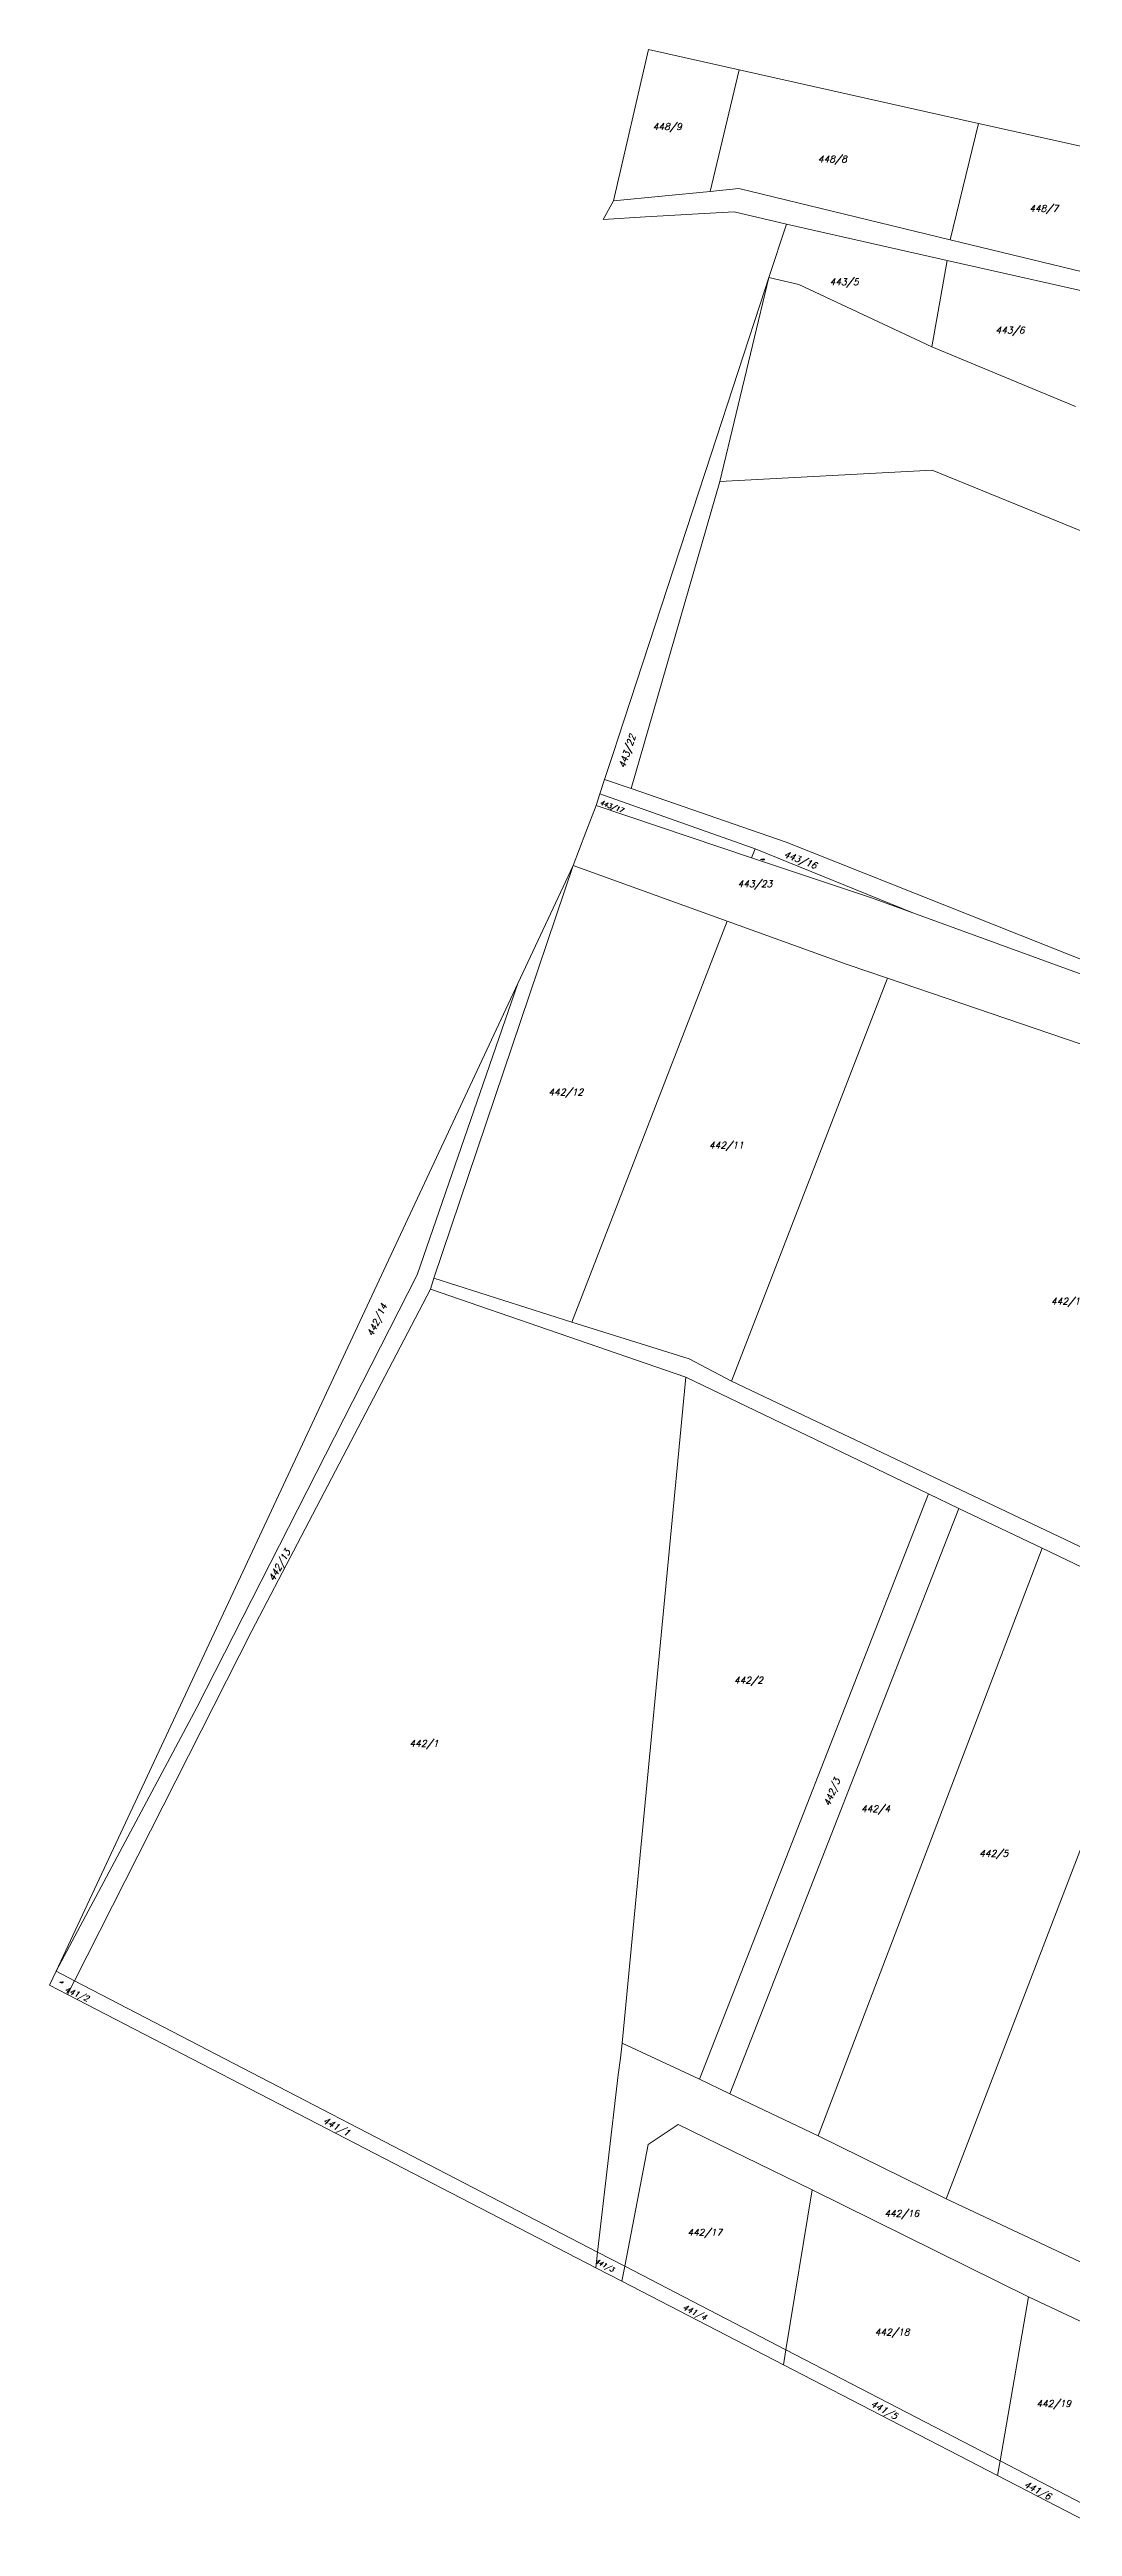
# Model space of a CAD drawing. Header units: millimetres. Extents: x -626414 to -622734, y -1174816 to -1171998.
# Drawn here: x -626414 to -626152, y -1172977 to -1172343 of the extents above; entities that cross this region are included whole.
import ezdxf
from ezdxf.enums import TextEntityAlignment as Align

# ---------------------------------------------------------------- set-up
doc = ezdxf.new("R2010")
doc.units = ezdxf.units.MM
doc.layers.add('Dobrinsko_hranice parcel', color=7, linetype='Continuous', lineweight=0)
doc.layers.add('Dobrinsko_parcelní čísla', color=7, linetype='Continuous', lineweight=0)
doc.styles.add('Style-ITALICS', font='ITALICS.shx')

msp = doc.modelspace()

# ---------------------------------------------------------------- linework, layer by layer
at = {"layer": 'Dobrinsko_hranice parcel', "color": 7, "linetype": 'Continuous', "lineweight": 13}
for p, q in [((-626269.58, -1172381.69), (-626260.67, -1172342.97)), ((-626260.67, -1172342.97), (-626237.43, -1172348.17)), ((-626237.43, -1172348.17), (-626244.88, -1172379.29)), ((-626237.43, -1172348.17), (-626176.16, -1172361.87)), ((-626176.16, -1172361.87), (-626183.42, -1172391.67)), ((-626176.16, -1172361.87), (-626133.39, -1172371.43)), ((-626272.26, -1172386.45), (-626269.58, -1172381.69)), ((-626269.58, -1172381.69), (-626244.88, -1172379.29)), ((-626244.88, -1172379.29), (-626237.53, -1172378.58)), ((-626237.53, -1172378.58), (-626183.42, -1172391.67)), ((-626261.42, -1172385.83), (-626272.26, -1172386.45)), ((-626246.4, -1172384.98), (-626261.42, -1172385.83)), ((-626238.71, -1172384.54), (-626246.4, -1172384.98)), ((-626225.34, -1172387.7), (-626238.71, -1172384.54)), ((-626229.81, -1172401.36), (-626225.34, -1172387.7)), ((-626225.34, -1172387.7), (-626184.19, -1172396.97)), ((-626183.42, -1172391.67), (-626138.92, -1172402.44)), ((-626229.81, -1172401.36), (-626242.35, -1172453.56)), ((-626229.81, -1172401.36), (-626230.75, -1172404.22)), ((-626222.16, -1172403.17), (-626229.81, -1172401.36)), ((-626184.19, -1172396.97), (-626188.12, -1172419.07)), ((-626184.19, -1172396.97), (-626139.33, -1172407.08)), ((-626230.75, -1172404.22), (-626244.62, -1172446.57)), ((-626188.12, -1172419.07), (-626222.16, -1172403.17)), ((-626151.33, -1172434.39), (-626188.12, -1172419.07)), ((-626244.62, -1172446.57), (-626268.5, -1172519.5)), ((-626188.03, -1172450.65), (-626242.35, -1172453.56)), ((-626108.38, -1172483.22), (-626188.03, -1172450.65)), ((-626242.35, -1172453.56), (-626265.09, -1172532.19)), ((-626269.46, -1172522.41), (-626271.89, -1172529.84)), ((-626268.5, -1172519.5), (-626269.46, -1172522.41)), ((-626274.08, -1172536.52), (-626273.11, -1172533.57)), ((-626273.11, -1172533.57), (-626271.89, -1172529.84)), ((-626273.11, -1172533.57), (-626233.36, -1172547.59)), ((-626271.89, -1172529.84), (-626265.09, -1172532.19)), ((-626265.09, -1172532.19), (-626225.36, -1172545.94)), ((-626276.68, -1172543.31), (-626274.08, -1172536.52)), ((-626274.08, -1172536.52), (-626234.24, -1172549.89)), ((-626279.97, -1172551.87), (-626276.68, -1172543.31)), ((-626234.24, -1172549.89), (-626233.36, -1172547.59)), ((-626233.36, -1172547.59), (-626192.97, -1172564.04)), ((-626225.36, -1172545.94), (-626107.93, -1172592.58)), ((-626315.59, -1172657.55), (-626279.97, -1172551.87)), ((-626294.11, -1172582.11), (-626279.97, -1172551.87)), ((-626240.52, -1172566.1), (-626279.97, -1172551.87)), ((-626234.24, -1172549.89), (-626203.81, -1172560.1)), ((-626203.81, -1172560.1), (-626192.97, -1172564.04)), ((-626240.52, -1172566.1), (-626280.32, -1172668.83)), ((-626209.75, -1172577.21), (-626240.52, -1172566.1)), ((-626192.97, -1172564.04), (-626120.43, -1172590.41)), ((-626199.44, -1172580.73), (-626209.75, -1172577.21)), ((-626412.35, -1172834.98), (-626294.11, -1172582.11)), ((-626294.11, -1172582.11), (-626319.94, -1172656.7)), ((-626199.44, -1172580.73), (-626239.42, -1172683.91)), ((-626127.65, -1172605.2), (-626199.44, -1172580.73)), ((-626319.94, -1172656.7), (-626376.29, -1172767.48)), ((-626362.26, -1172747.8), (-626316.51, -1172660.39)), ((-626316.51, -1172660.39), (-626315.59, -1172657.55)), ((-626251.07, -1172682.86), (-626316.51, -1172660.39)), ((-626315.59, -1172657.55), (-626280.32, -1172668.83)), ((-626280.32, -1172668.83), (-626250.21, -1172678.21)), ((-626250.21, -1172678.21), (-626239.42, -1172683.91)), ((-626267.39, -1172853.44), (-626251.07, -1172682.86)), ((-626188.98, -1172712.76), (-626251.07, -1172682.86)), ((-626239.42, -1172683.91), (-626110.1, -1172745.32)), ((-626188.98, -1172712.76), (-626247.6, -1172862.62)), ((-626181.17, -1172716.49), (-626188.98, -1172712.76)), ((-626239.79, -1172866.35), (-626181.17, -1172716.49)), ((-626159.85, -1172726.67), (-626181.17, -1172716.49)), ((-626159.85, -1172726.67), (-626217.24, -1172877.1)), ((-626126.58, -1172742.7), (-626159.85, -1172726.67)), ((-626126.58, -1172742.7), (-626184.43, -1172893.27)), ((-626407.62, -1172837.43), (-626362.26, -1172747.8)), ((-626376.29, -1172767.48), (-626412.35, -1172834.98)), ((-626414.05, -1172838.6), (-626412.35, -1172834.98)), ((-626409.42, -1172840.99), (-626414.05, -1172838.6)), ((-626412.35, -1172834.98), (-626407.62, -1172837.43)), ((-626409.42, -1172840.99), (-626407.62, -1172837.43)), ((-626407.62, -1172837.43), (-626273.71, -1172906.89)), ((-626409.42, -1172840.99), (-626274.18, -1172910.9)), ((-626268.45, -1172861.49), (-626267.84, -1172857.23)), ((-626267.84, -1172857.23), (-626267.39, -1172853.44)), ((-626267.39, -1172853.44), (-626247.6, -1172862.62)), ((-626273.71, -1172906.89), (-626268.45, -1172861.49)), ((-626247.6, -1172862.62), (-626239.79, -1172866.35)), ((-626239.79, -1172866.35), (-626217.24, -1172877.1)), ((-626260.74, -1172879.35), (-626253.07, -1172874.24)), ((-626253.07, -1172874.24), (-626218.73, -1172890.99)), ((-626217.24, -1172877.1), (-626184.43, -1172893.27)), ((-626266.71, -1172910.52), (-626260.74, -1172879.35)), ((-626218.73, -1172890.99), (-626225.49, -1172931.9)), ((-626163.38, -1172918.38), (-626218.73, -1172890.99)), ((-626184.43, -1172893.27), (-626133.99, -1172916.97)), ((-626274.18, -1172910.9), (-626273.71, -1172906.89)), ((-626273.71, -1172906.89), (-626266.71, -1172910.52)), ((-626267.45, -1172914.38), (-626274.18, -1172910.9)), ((-626267.45, -1172914.38), (-626266.71, -1172910.52)), ((-626226.12, -1172935.74), (-626267.45, -1172914.38)), ((-626266.71, -1172910.52), (-626225.49, -1172931.9)), ((-626163.38, -1172918.38), (-626170.6, -1172960.37)), ((-626137.32, -1172930.58), (-626163.38, -1172918.38)), ((-626225.49, -1172931.9), (-626226.12, -1172935.74)), ((-626225.49, -1172931.9), (-626170.6, -1172960.37)), ((-626171.24, -1172964.11), (-626226.12, -1172935.74)), ((-626170.6, -1172960.37), (-626171.24, -1172964.11)), ((-626146.01, -1172977.15), (-626171.24, -1172964.11)), ((-626170.6, -1172960.37), (-626145.32, -1172973.48))]:
    msp.add_line(p, q, dxfattribs=at)

# ---------------------------------------------------------------- texts
at = {"layer": 'Dobrinsko_parcelní čísla', "color": 7, "linetype": 'Continuous', "lineweight": 0, "style": 'Style-ITALICS'}
for s, height, p in [('448/9', 1.7, (-626255.85, -1172363.555)), ('448/8', 1.7, (-626213.56, -1172371.865)), ('448/7', 1.7, (-626159.43, -1172384.505)), ('443/5', 1.7, (-626210.56, -1172403.305)), ('443/6', 1.7, (-626168.06, -1172415.665)), ('443/23', 1.7, (-626233.4, -1172557.435)), ('442/12', 1.7, (-626281.83, -1172610.745)), ('442/11', 1.7, (-626240.74, -1172624.375)), ('442/10', 1.7, (-626153.15, -1172664.315)), ('442/2', 1.7, (-626235.06, -1172761.355)), ('442/1', 1.7, (-626318.16, -1172777.535)), ('442/4', 1.7, (-626202.52, -1172794.255)), ('442/5', 1.7, (-626172.25, -1172805.685)), ('441/2', 0.2, (-626411.02, -1172837.94)), ('442/16', 1.7, (-626195.81, -1172897.865)), ('442/17', 1.7, (-626246.26, -1172902.695)), ('442/18', 1.7, (-626198.27, -1172928.235)), ('442/19', 1.7, (-626156.89, -1172946.535))]:
    msp.add_text(s, height=height, dxfattribs=at).set_placement(p, align=Align.CENTER)
for s, height, rotation, p in [('443/22', 1.7, 71, (-626265.318, -1172522.928)), ('443/17', 1.2, 340, (-626270.312, -1172537.311)), ('443/23', 0.2, 358, (-626231.461, -1172550.439)), ('443/16', 1.7, 339, (-626222.062, -1172551.226)), ('442/14', 1.7, 65, (-626329.414, -1172668.629)), ('442/13', 1.7, 61, (-626354.438, -1172731.436)), ('442/3', 1.7, 68, (-626212.895, -1172789.469)), ('441/2', 1.5, 337, (-626407.346, -1172841.495)), ('441/1', 1.7, 331, (-626340.996, -1172875.501)), ('441/3', 1.2, 332, (-626272.19, -1172910.794)), ('441/4', 1.5, 334, (-626249.174, -1172922.957)), ('441/5', 1.7, 331, (-626200.696, -1172948.021)), ('441/6', 1.7, 332, (-626161.389, -1172968.645))]:
    msp.add_text(s, height=height, rotation=rotation, dxfattribs=at).set_placement(p, align=Align.CENTER)

doc.saveas('drawing.dxf')
